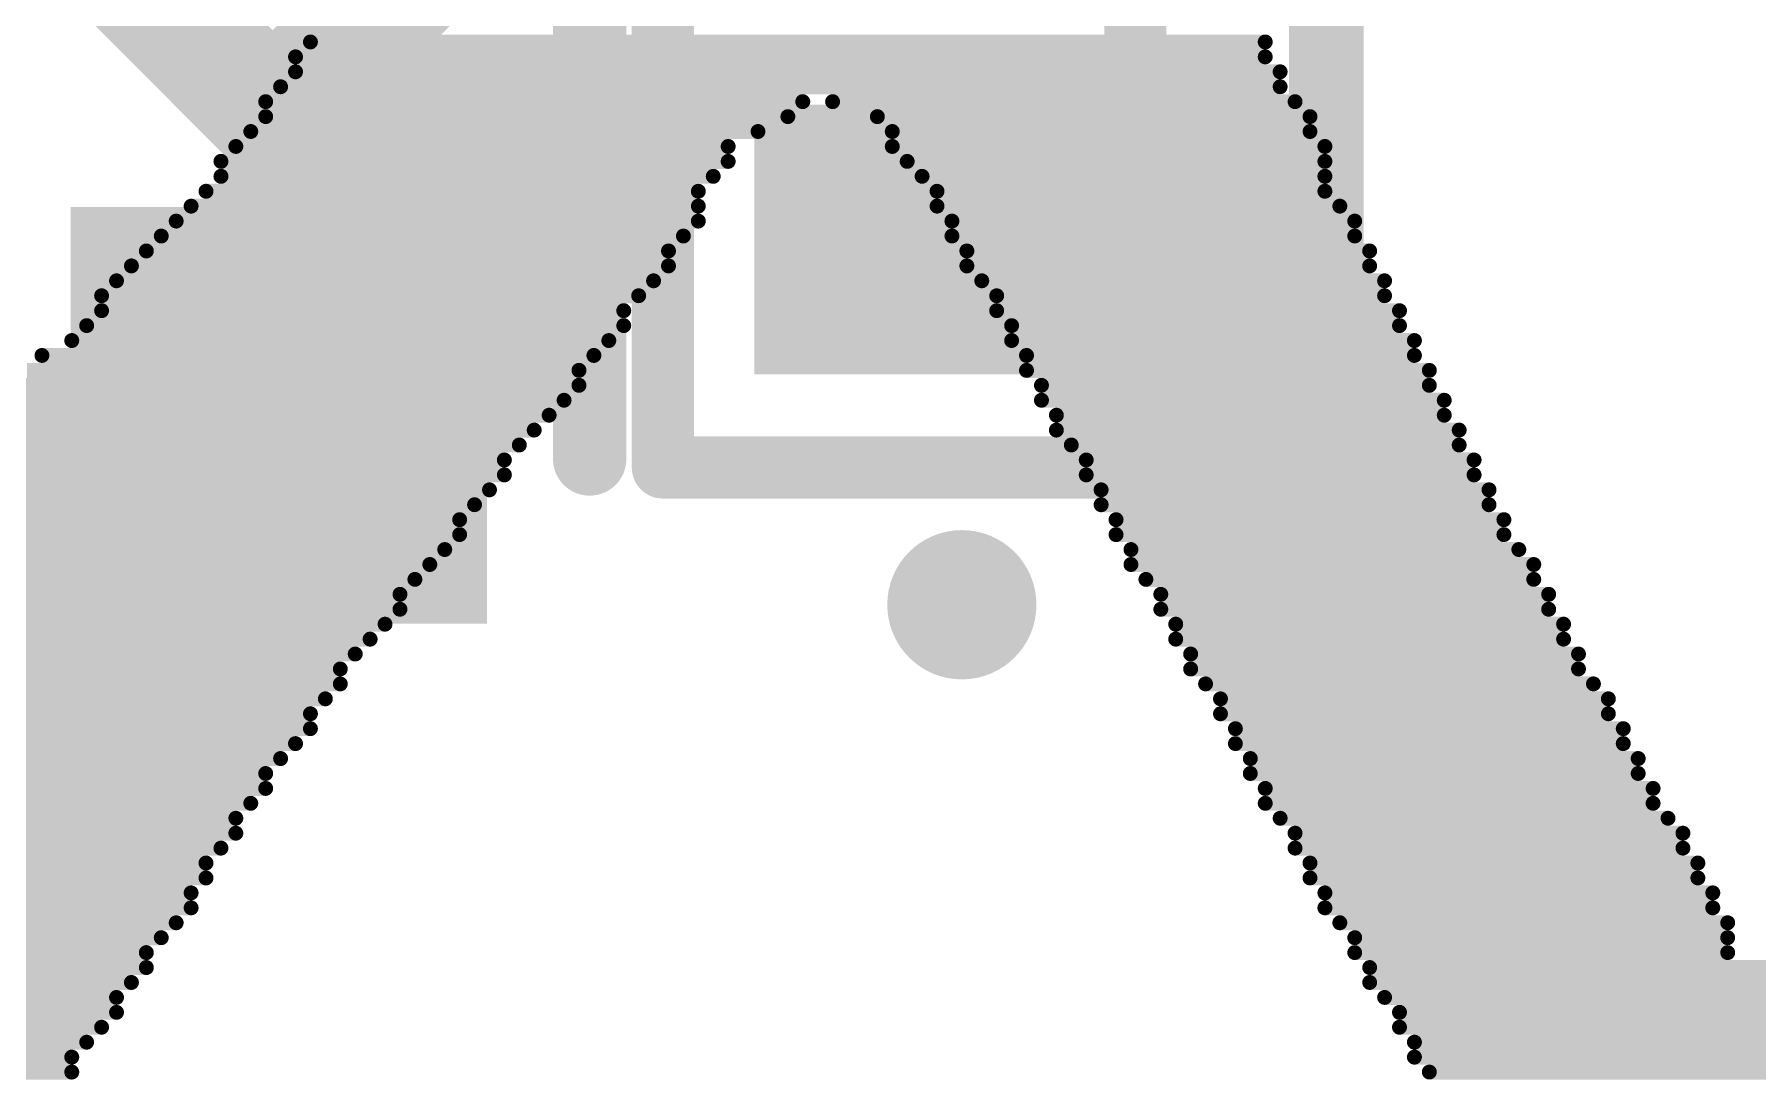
# Model space of a CAD drawing. Header units: millimetres. Extents: x -6 to 151, y -20 to 98.
# Drawn here: x 40.681 to 44.201, y 30.561 to 32.695 of the extents above; entities that cross this region are included whole.
import ezdxf

# ---------------------------------------------------------------- set-up
doc = ezdxf.new("R2010")
doc.units = ezdxf.units.MM
for name, color, linetype in [('BottomOverlay', 54, 'Continuous'), ('TopOverlay', 2, 'Continuous'), ('TopPaste', 8, 'Continuous'), ('TopSolder', 216, 'Continuous'), ('ViaHoleLayer', 16, 'Continuous')]:
    doc.layers.add(name, color=color, linetype=linetype)

# ---------------------------------------------------------------- blocks, each defined once
blk = doc.blocks.new('LED0603_134')
at = {"layer": 'TopPaste'}
for points in [[(0.4, 1.2), (0.4, 0.4), (-0.4, 0.4), (-0.4, 1.2)], [(-0.4, -1.2), (-0.4, -0.4), (0.4, -0.4), (0.4, -1.2)]]:
    blk.add_hatch(color=8, dxfattribs=at).paths.add_polyline_path(points)
at = {"layer": 'TopSolder'}
for points in [[(0.4254, 1.2254), (0.4254, 0.3746), (-0.4254, 0.3746), (-0.4254, 1.2254)], [(-0.4254, -1.2254), (-0.4254, -0.3746), (0.4254, -0.3746), (0.4254, -1.2254)]]:
    blk.add_hatch(color=216, dxfattribs=at).paths.add_polyline_path(points)
at = {"layer": 'TopOverlay'}
for points, const_width in [([(-0.635, 0.889), (-0.635, -0.889)], 0.15), ([(0.635, 0.889), (0.635, -0.889)], 0.15), ([(0.004, 0.1818), (-0.3556, -0.1778)], 0.25), ([(0.3556, -0.1524), (0.0214, 0.1818)], 0.25)]:
    blk.add_lwpolyline(points, dxfattribs=dict(at, const_width=const_width))
for points, const_width in [([(-0.6725, 0.889, 1), (-0.5975, 0.889, 1)], 0.075), ([(0.5975, 0.889, 1), (0.6725, 0.889, 1)], 0.075), ([(-0.0585, 0.1818, 1), (0.0665, 0.1818, 1)], 0.125), ([(-0.0411, 0.1818, 1), (0.0839, 0.1818, 1)], 0.125), ([(0.2931, -0.1524, 1), (0.4181, -0.1524, 1)], 0.125), ([(-0.4181, -0.1778, 1), (-0.2931, -0.1778, 1)], 0.125), ([(-0.6725, -0.889, 1), (-0.5975, -0.889, 1)], 0.075), ([(0.5975, -0.889, 1), (0.6725, -0.889, 1)], 0.075)]:
    blk.add_lwpolyline(points, format="xyb", close=True, dxfattribs=dict(at, const_width=const_width))
blk = doc.blocks.new('RES0402_175')
at = {"layer": 'TopPaste'}
for points in [[(-0.75, -0.27), (-0.75, 0.27), (-0.25, 0.27), (-0.25, -0.27)], [(0.25, -0.27), (0.25, 0.27), (0.75, 0.27), (0.75, -0.27)]]:
    blk.add_hatch(color=8, dxfattribs=at).paths.add_polyline_path(points)
at = {"layer": 'TopSolder'}
for points in [[(-0.7754, -0.2954), (-0.7754, 0.2954), (-0.2246, 0.2954), (-0.2246, -0.2954)], [(0.2246, -0.2954), (0.2246, 0.2954), (0.7754, 0.2954), (0.7754, -0.2954)]]:
    blk.add_hatch(color=216, dxfattribs=at).paths.add_polyline_path(points)
at = {"layer": 'TopOverlay', "const_width": 0.127}
for points in [[(0.9652, 0.4826), (-0.9652, 0.4826)], [(-0.9652, -0.4826), (-0.9652, 0.4826)], [(0.9652, -0.4826), (0.9652, 0.4826)], [(0.9652, -0.4826), (-0.9652, -0.4826)]]:
    blk.add_lwpolyline(points, dxfattribs=at)
at = {"layer": 'TopOverlay', "const_width": 0.0635}
for points in [[(-0.997, 0.4826, 1), (-0.9335, 0.4826, 1)], [(-0.997, 0.4826, 1), (-0.9335, 0.4826, 1)], [(0.9335, 0.4826, 1), (0.997, 0.4826, 1)], [(0.9335, 0.4826, 1), (0.997, 0.4826, 1)], [(-0.997, -0.4826, 1), (-0.9335, -0.4826, 1)], [(-0.997, -0.4826, 1), (-0.9335, -0.4826, 1)], [(0.9335, -0.4826, 1), (0.997, -0.4826, 1)], [(0.9335, -0.4826, 1), (0.997, -0.4826, 1)]]:
    blk.add_lwpolyline(points, format="xyb", close=True, dxfattribs=at)

msp = doc.modelspace()

# ---------------------------------------------------------------- hatches: boundary and pattern name
at = {"layer": 'ViaHoleLayer'}
h = msp.add_hatch(color=16, dxfattribs=at)
edge = h.paths.add_edge_path()
edge.add_arc((42.5754, 31.5306), 0.1524, 0, 360)

# ---------------------------------------------------------------- linework, layer by layer
at = {"layer": 'BottomOverlay', "const_width": 0.0305}
for points in [[(41.2445, 32.6796), (43.1952, 32.6796)], [(41.214, 32.6492), (43.1952, 32.6492)], [(41.1836, 32.5882), (43.2257, 32.5882)], [(41.214, 32.6187), (43.2257, 32.6187)], [(41.1531, 32.5577), (42.2504, 32.5577)], [(42.3113, 32.5577), (43.2562, 32.5577)], [(41.1531, 32.5272), (42.2199, 32.5272)], [(42.4028, 32.5272), (43.2867, 32.5272)], [(41.1226, 32.4968), (42.1589, 32.4968)], [(42.4332, 32.4968), (43.2867, 32.4968)], [(41.0921, 32.4663), (42.098, 32.4663)], [(42.4332, 32.4663), (43.3172, 32.4663)], [(41.0616, 32.4358), (42.098, 32.4358)], [(42.4637, 32.4358), (43.3172, 32.4358)], [(41.0312, 32.3748), (42.037, 32.3748)], [(41.0616, 32.4053), (42.0675, 32.4053)], [(42.4942, 32.4053), (43.3172, 32.4053)], [(42.5247, 32.3748), (43.3172, 32.3748)], [(41.0007, 32.3444), (42.037, 32.3444)], [(42.5247, 32.3444), (43.3476, 32.3444)], [(40.9702, 32.3139), (42.037, 32.3139)], [(42.5552, 32.3139), (43.3781, 32.3139)], [(40.9397, 32.2834), (42.0065, 32.2834)], [(42.5552, 32.2834), (43.3781, 32.2834)], [(40.9092, 32.2529), (41.976, 32.2529)], [(42.5856, 32.2529), (43.4086, 32.2529)], [(40.8788, 32.2224), (41.976, 32.2224)], [(42.5856, 32.2224), (43.4086, 32.2224)], [(40.8483, 32.192), (41.9456, 32.192)], [(42.6161, 32.192), (43.4391, 32.192)], [(40.8178, 32.1615), (41.9151, 32.1615)], [(40.8178, 32.131), (41.8846, 32.131)], [(42.6466, 32.1615), (43.4391, 32.1615)], [(42.6466, 32.131), (43.4696, 32.131)], [(40.7873, 32.1005), (41.8846, 32.1005)], [(42.6771, 32.1005), (43.4696, 32.1005)], [(40.7568, 32.07), (41.8541, 32.07)], [(42.6771, 32.07), (43.5, 32.07)], [(40.6959, 32.0396), (41.8236, 32.0396)], [(42.7076, 32.0396), (43.5, 32.0396)], [(40.6654, 32.0091), (41.7932, 32.0091)], [(42.7076, 32.0091), (43.5305, 32.0091)], [(40.6349, 31.9786), (41.7932, 31.9786)], [(42.738, 31.9786), (43.5305, 31.9786)], [(40.5435, 31.9176), (41.7322, 31.9176)], [(40.574, 31.9481), (41.7627, 31.9481)], [(42.738, 31.9481), (43.561, 31.9481)], [(42.7685, 31.9176), (43.561, 31.9176)], [(40.513, 31.8872), (41.7017, 31.8872)], [(42.7685, 31.8872), (43.5915, 31.8872)], [(40.4825, 31.8567), (41.6712, 31.8567)], [(42.799, 31.8567), (43.5915, 31.8567)], [(40.452, 31.8262), (41.6408, 31.8262)], [(42.8295, 31.8262), (43.622, 31.8262)], [(40.4216, 31.7957), (41.6408, 31.7957)], [(42.8295, 31.7957), (43.622, 31.7957)], [(40.3911, 31.7652), (41.6103, 31.7652)], [(42.86, 31.7652), (43.6524, 31.7652)], [(40.3606, 31.7043), (41.5493, 31.7043)], [(40.3911, 31.7348), (41.5798, 31.7348)], [(42.86, 31.7348), (43.6524, 31.7348)], [(42.8904, 31.7043), (43.6829, 31.7043)], [(40.3301, 31.6738), (41.5493, 31.6738)], [(42.8904, 31.6738), (43.6829, 31.6738)], [(40.2996, 31.6433), (41.5188, 31.6433)], [(42.9209, 31.6433), (43.7134, 31.6433)], [(40.2692, 31.6128), (41.4884, 31.6128)], [(42.9209, 31.6128), (43.7439, 31.6128)], [(40.2387, 31.5824), (41.4579, 31.5824)], [(42.9514, 31.5824), (43.7439, 31.5824)], [(40.2082, 31.5519), (41.4274, 31.5519)], [(42.9819, 31.5519), (43.7744, 31.5519)], [(40.1777, 31.5214), (41.4274, 31.5214)], [(42.9819, 31.5214), (43.7744, 31.5214)], [(40.0863, 31.4604), (41.3664, 31.4604)], [(40.1472, 31.4909), (41.3969, 31.4909)], [(43.0124, 31.4909), (43.8048, 31.4909)], [(43.0124, 31.4604), (43.8048, 31.4604)], [(40.0558, 31.43), (41.336, 31.43)], [(43.0428, 31.43), (43.8353, 31.43)], [(40.0253, 31.3995), (41.3055, 31.3995)], [(43.0428, 31.3995), (43.8353, 31.3995)], [(39.9948, 31.369), (41.3055, 31.369)], [(43.0733, 31.369), (43.8658, 31.369)], [(39.9644, 31.3385), (41.275, 31.3385)], [(43.1038, 31.3385), (43.8963, 31.3385)], [(39.9034, 31.308), (41.2445, 31.308)], [(43.1038, 31.308), (43.8963, 31.308)], [(39.8424, 31.2471), (41.214, 31.2471)], [(39.8729, 31.2776), (41.2445, 31.2776)], [(43.1343, 31.2776), (43.9268, 31.2776)], [(43.1343, 31.2471), (43.9268, 31.2471)], [(39.812, 31.2166), (41.1836, 31.2166)], [(43.1648, 31.2166), (43.9572, 31.2166)], [(39.7815, 31.1861), (41.1531, 31.1861)], [(43.1648, 31.1861), (43.9572, 31.1861)], [(39.751, 31.1556), (41.1531, 31.1556)], [(43.1952, 31.1556), (43.9877, 31.1556)], [(39.7205, 31.1252), (41.1226, 31.1252)], [(43.1952, 31.1252), (43.9877, 31.1252)], [(39.7205, 31.0947), (41.0921, 31.0947)], [(43.2257, 31.0947), (44.0182, 31.0947)], [(35.4838, 31.0642), (41.0921, 31.0642)], [(43.2562, 31.0642), (44.0487, 31.0642)], [(35.5143, 31.0337), (41.0616, 31.0337)], [(35.5143, 31.0032), (41.0312, 31.0032)], [(43.2562, 31.0337), (44.0487, 31.0337)], [(43.2867, 31.0032), (44.0792, 31.0032)], [(35.5143, 30.9728), (41.0312, 30.9728)], [(43.2867, 30.9728), (44.0792, 30.9728)], [(35.5143, 30.9423), (41.0007, 30.9423)], [(43.3172, 30.9423), (44.1096, 30.9423)], [(35.5448, 30.9118), (41.0007, 30.9118)], [(43.3172, 30.9118), (44.1096, 30.9118)], [(35.5448, 30.8813), (40.9702, 30.8813)], [(43.3476, 30.8813), (44.1401, 30.8813)], [(35.5448, 30.8508), (40.9397, 30.8508)], [(43.3781, 30.8508), (44.1401, 30.8508)], [(35.5752, 30.8204), (40.9092, 30.8204)], [(35.5752, 30.7899), (40.9092, 30.7899)], [(43.3781, 30.8204), (44.1401, 30.8204)], [(43.4086, 30.7899), (45.3898, 30.7899)], [(35.5752, 30.7594), (40.8788, 30.7594)], [(43.4086, 30.7594), (45.3898, 30.7594)], [(35.6057, 30.7289), (40.8483, 30.7289)], [(43.4391, 30.7289), (45.3593, 30.7289)], [(35.6057, 30.6984), (40.8483, 30.6984)], [(43.4696, 30.6984), (45.3593, 30.6984)], [(35.6057, 30.668), (40.8178, 30.668)], [(43.4696, 30.668), (45.3288, 30.668)], [(35.6362, 30.6375), (40.7873, 30.6375)], [(43.5, 30.6375), (45.3288, 30.6375)], [(35.6362, 30.607), (40.7568, 30.607)], [(43.5, 30.607), (45.2984, 30.607)], [(35.6362, 30.5765), (40.7568, 30.5765)], [(43.5305, 30.5765), (45.2984, 30.5765)]]:
    msp.add_lwpolyline(points, dxfattribs=at)
at = {"layer": 'BottomOverlay', "const_width": 0.0152}
for points in [[(41.2369, 32.6796, 1), (41.2521, 32.6796, 1)], [(43.1876, 32.6796, 1), (43.2029, 32.6796, 1)], [(41.2064, 32.6492, 1), (41.2217, 32.6492, 1)], [(43.1876, 32.6492, 1), (43.2029, 32.6492, 1)], [(41.1759, 32.5882, 1), (41.1912, 32.5882, 1)], [(41.2064, 32.6187, 1), (41.2217, 32.6187, 1)], [(43.2181, 32.6187, 1), (43.2333, 32.6187, 1)], [(43.2181, 32.5882, 1), (43.2333, 32.5882, 1)], [(41.1455, 32.5577, 1), (41.1607, 32.5577, 1)], [(42.2427, 32.5577, 1), (42.258, 32.5577, 1)], [(42.3037, 32.5577, 1), (42.3189, 32.5577, 1)], [(43.2486, 32.5577, 1), (43.2638, 32.5577, 1)], [(41.1455, 32.5272, 1), (41.1607, 32.5272, 1)], [(42.2123, 32.5272, 1), (42.2275, 32.5272, 1)], [(42.3951, 32.5272, 1), (42.4104, 32.5272, 1)], [(43.2791, 32.5272, 1), (43.2943, 32.5272, 1)], [(41.115, 32.4968, 1), (41.1302, 32.4968, 1)], [(42.1513, 32.4968, 1), (42.1665, 32.4968, 1)], [(42.4256, 32.4968, 1), (42.4409, 32.4968, 1)], [(43.2791, 32.4968, 1), (43.2943, 32.4968, 1)], [(41.0845, 32.4663, 1), (41.0997, 32.4663, 1)], [(42.0903, 32.4663, 1), (42.1056, 32.4663, 1)], [(42.4256, 32.4663, 1), (42.4409, 32.4663, 1)], [(43.3095, 32.4663, 1), (43.3248, 32.4663, 1)], [(41.054, 32.4358, 1), (41.0693, 32.4358, 1)], [(42.0903, 32.4358, 1), (42.1056, 32.4358, 1)], [(42.4561, 32.4358, 1), (42.4713, 32.4358, 1)], [(43.3095, 32.4358, 1), (43.3248, 32.4358, 1)], [(41.0235, 32.3748, 1), (41.0388, 32.3748, 1)], [(41.054, 32.4053, 1), (41.0693, 32.4053, 1)], [(42.0294, 32.3748, 1), (42.0446, 32.3748, 1)], [(42.0599, 32.4053, 1), (42.0751, 32.4053, 1)], [(42.4866, 32.4053, 1), (42.5018, 32.4053, 1)], [(42.5171, 32.3748, 1), (42.5323, 32.3748, 1)], [(43.3095, 32.4053, 1), (43.3248, 32.4053, 1)], [(43.3095, 32.3748, 1), (43.3248, 32.3748, 1)], [(40.9931, 32.3444, 1), (41.0083, 32.3444, 1)], [(42.0294, 32.3444, 1), (42.0446, 32.3444, 1)], [(42.5171, 32.3444, 1), (42.5323, 32.3444, 1)], [(43.34, 32.3444, 1), (43.3553, 32.3444, 1)], [(40.9626, 32.3139, 1), (40.9778, 32.3139, 1)], [(42.0294, 32.3139, 1), (42.0446, 32.3139, 1)], [(42.5475, 32.3139, 1), (42.5628, 32.3139, 1)], [(43.3705, 32.3139, 1), (43.3857, 32.3139, 1)], [(40.9321, 32.2834, 1), (40.9473, 32.2834, 1)], [(41.9989, 32.2834, 1), (42.0141, 32.2834, 1)], [(42.5475, 32.2834, 1), (42.5628, 32.2834, 1)], [(43.3705, 32.2834, 1), (43.3857, 32.2834, 1)], [(40.9016, 32.2529, 1), (40.9169, 32.2529, 1)], [(41.9684, 32.2529, 1), (41.9837, 32.2529, 1)], [(42.578, 32.2529, 1), (42.5933, 32.2529, 1)], [(43.401, 32.2529, 1), (43.4162, 32.2529, 1)], [(40.8711, 32.2224, 1), (40.8864, 32.2224, 1)], [(41.9684, 32.2224, 1), (41.9837, 32.2224, 1)], [(42.578, 32.2224, 1), (42.5933, 32.2224, 1)], [(43.401, 32.2224, 1), (43.4162, 32.2224, 1)], [(40.8407, 32.192, 1), (40.8559, 32.192, 1)], [(41.9379, 32.192, 1), (41.9532, 32.192, 1)], [(42.6085, 32.192, 1), (42.6237, 32.192, 1)], [(43.4315, 32.192, 1), (43.4467, 32.192, 1)], [(40.8102, 32.1615, 1), (40.8254, 32.1615, 1)], [(40.8102, 32.131, 1), (40.8254, 32.131, 1)], [(41.877, 32.131, 1), (41.8922, 32.131, 1)], [(41.9075, 32.1615, 1), (41.9227, 32.1615, 1)], [(42.639, 32.1615, 1), (42.6542, 32.1615, 1)], [(42.639, 32.131, 1), (42.6542, 32.131, 1)], [(43.4315, 32.1615, 1), (43.4467, 32.1615, 1)], [(43.4619, 32.131, 1), (43.4772, 32.131, 1)], [(40.7797, 32.1005, 1), (40.7949, 32.1005, 1)], [(41.877, 32.1005, 1), (41.8922, 32.1005, 1)], [(42.6695, 32.1005, 1), (42.6847, 32.1005, 1)], [(43.4619, 32.1005, 1), (43.4772, 32.1005, 1)], [(40.7492, 32.07, 1), (40.7645, 32.07, 1)], [(41.8465, 32.07, 1), (41.8617, 32.07, 1)], [(42.6695, 32.07, 1), (42.6847, 32.07, 1)], [(43.4924, 32.07, 1), (43.5077, 32.07, 1)], [(40.6883, 32.0396, 1), (40.7035, 32.0396, 1)], [(41.816, 32.0396, 1), (41.8313, 32.0396, 1)], [(42.6999, 32.0396, 1), (42.7152, 32.0396, 1)], [(43.4924, 32.0396, 1), (43.5077, 32.0396, 1)], [(41.7855, 32.0091, 1), (41.8008, 32.0091, 1)], [(42.6999, 32.0091, 1), (42.7152, 32.0091, 1)], [(43.5229, 32.0091, 1), (43.5381, 32.0091, 1)], [(41.7855, 31.9786, 1), (41.8008, 31.9786, 1)], [(42.7304, 31.9786, 1), (42.7457, 31.9786, 1)], [(43.5229, 31.9786, 1), (43.5381, 31.9786, 1)], [(41.7246, 31.9176, 1), (41.7398, 31.9176, 1)], [(41.7551, 31.9481, 1), (41.7703, 31.9481, 1)], [(42.7304, 31.9481, 1), (42.7457, 31.9481, 1)], [(42.7609, 31.9176, 1), (42.7761, 31.9176, 1)], [(43.5534, 31.9481, 1), (43.5686, 31.9481, 1)], [(43.5534, 31.9176, 1), (43.5686, 31.9176, 1)], [(41.6941, 31.8872, 1), (41.7093, 31.8872, 1)], [(42.7609, 31.8872, 1), (42.7761, 31.8872, 1)], [(43.5839, 31.8872, 1), (43.5991, 31.8872, 1)], [(41.6636, 31.8567, 1), (41.6789, 31.8567, 1)], [(42.7914, 31.8567, 1), (42.8066, 31.8567, 1)], [(43.5839, 31.8567, 1), (43.5991, 31.8567, 1)], [(41.6331, 31.8262, 1), (41.6484, 31.8262, 1)], [(42.8219, 31.8262, 1), (42.8371, 31.8262, 1)], [(43.6143, 31.8262, 1), (43.6296, 31.8262, 1)], [(41.6331, 31.7957, 1), (41.6484, 31.7957, 1)], [(42.8219, 31.7957, 1), (42.8371, 31.7957, 1)], [(43.6143, 31.7957, 1), (43.6296, 31.7957, 1)], [(41.6027, 31.7652, 1), (41.6179, 31.7652, 1)], [(42.8523, 31.7652, 1), (42.8676, 31.7652, 1)], [(43.6448, 31.7652, 1), (43.6601, 31.7652, 1)], [(41.5417, 31.7043, 1), (41.5569, 31.7043, 1)], [(41.5722, 31.7348, 1), (41.5874, 31.7348, 1)], [(42.8523, 31.7348, 1), (42.8676, 31.7348, 1)], [(42.8828, 31.7043, 1), (42.8981, 31.7043, 1)], [(43.6448, 31.7348, 1), (43.6601, 31.7348, 1)], [(43.6753, 31.7043, 1), (43.6905, 31.7043, 1)], [(41.5417, 31.6738, 1), (41.5569, 31.6738, 1)], [(42.8828, 31.6738, 1), (42.8981, 31.6738, 1)], [(43.6753, 31.6738, 1), (43.6905, 31.6738, 1)], [(41.5112, 31.6433, 1), (41.5265, 31.6433, 1)], [(42.9133, 31.6433, 1), (42.9285, 31.6433, 1)], [(43.7058, 31.6433, 1), (43.721, 31.6433, 1)], [(41.4807, 31.6128, 1), (41.496, 31.6128, 1)], [(42.9133, 31.6128, 1), (42.9285, 31.6128, 1)], [(43.7363, 31.6128, 1), (43.7515, 31.6128, 1)], [(41.4503, 31.5824, 1), (41.4655, 31.5824, 1)], [(42.9438, 31.5824, 1), (42.959, 31.5824, 1)], [(43.7363, 31.5824, 1), (43.7515, 31.5824, 1)], [(41.4198, 31.5519, 1), (41.435, 31.5519, 1)], [(42.9743, 31.5519, 1), (42.9895, 31.5519, 1)], [(43.7667, 31.5519, 1), (43.782, 31.5519, 1)], [(41.4198, 31.5214, 1), (41.435, 31.5214, 1)], [(42.9743, 31.5214, 1), (42.9895, 31.5214, 1)], [(43.7667, 31.5214, 1), (43.782, 31.5214, 1)], [(41.3588, 31.4604, 1), (41.3741, 31.4604, 1)], [(41.3893, 31.4909, 1), (41.4045, 31.4909, 1)], [(43.0047, 31.4909, 1), (43.02, 31.4909, 1)], [(43.0047, 31.4604, 1), (43.02, 31.4604, 1)], [(43.7972, 31.4909, 1), (43.8125, 31.4909, 1)], [(43.7972, 31.4604, 1), (43.8125, 31.4604, 1)], [(41.3283, 31.43, 1), (41.3436, 31.43, 1)], [(43.0352, 31.43, 1), (43.0505, 31.43, 1)], [(43.8277, 31.43, 1), (43.8429, 31.43, 1)], [(41.2979, 31.3995, 1), (41.3131, 31.3995, 1)], [(43.0352, 31.3995, 1), (43.0505, 31.3995, 1)], [(43.8277, 31.3995, 1), (43.8429, 31.3995, 1)], [(41.2979, 31.369, 1), (41.3131, 31.369, 1)], [(43.0657, 31.369, 1), (43.0809, 31.369, 1)], [(43.8582, 31.369, 1), (43.8734, 31.369, 1)], [(41.2674, 31.3385, 1), (41.2826, 31.3385, 1)], [(43.0962, 31.3385, 1), (43.1114, 31.3385, 1)], [(43.8887, 31.3385, 1), (43.9039, 31.3385, 1)], [(41.2369, 31.308, 1), (41.2521, 31.308, 1)], [(43.0962, 31.308, 1), (43.1114, 31.308, 1)], [(43.8887, 31.308, 1), (43.9039, 31.308, 1)], [(41.2064, 31.2471, 1), (41.2217, 31.2471, 1)], [(41.2369, 31.2776, 1), (41.2521, 31.2776, 1)], [(43.1267, 31.2776, 1), (43.1419, 31.2776, 1)], [(43.1267, 31.2471, 1), (43.1419, 31.2471, 1)], [(43.9191, 31.2776, 1), (43.9344, 31.2776, 1)], [(43.9191, 31.2471, 1), (43.9344, 31.2471, 1)], [(41.1759, 31.2166, 1), (41.1912, 31.2166, 1)], [(43.1571, 31.2166, 1), (43.1724, 31.2166, 1)], [(43.9496, 31.2166, 1), (43.9649, 31.2166, 1)], [(41.1455, 31.1861, 1), (41.1607, 31.1861, 1)], [(43.1571, 31.1861, 1), (43.1724, 31.1861, 1)], [(43.9496, 31.1861, 1), (43.9649, 31.1861, 1)], [(41.1455, 31.1556, 1), (41.1607, 31.1556, 1)], [(43.1876, 31.1556, 1), (43.2029, 31.1556, 1)], [(43.9801, 31.1556, 1), (43.9953, 31.1556, 1)], [(41.115, 31.1252, 1), (41.1302, 31.1252, 1)], [(43.1876, 31.1252, 1), (43.2029, 31.1252, 1)], [(43.9801, 31.1252, 1), (43.9953, 31.1252, 1)], [(41.0845, 31.0947, 1), (41.0997, 31.0947, 1)], [(43.2181, 31.0947, 1), (43.2333, 31.0947, 1)], [(44.0106, 31.0947, 1), (44.0258, 31.0947, 1)], [(41.0845, 31.0642, 1), (41.0997, 31.0642, 1)], [(43.2486, 31.0642, 1), (43.2638, 31.0642, 1)], [(44.0411, 31.0642, 1), (44.0563, 31.0642, 1)], [(41.0235, 31.0032, 1), (41.0388, 31.0032, 1)], [(41.054, 31.0337, 1), (41.0693, 31.0337, 1)], [(43.2486, 31.0337, 1), (43.2638, 31.0337, 1)], [(43.2791, 31.0032, 1), (43.2943, 31.0032, 1)], [(44.0411, 31.0337, 1), (44.0563, 31.0337, 1)], [(44.0715, 31.0032, 1), (44.0868, 31.0032, 1)], [(41.0235, 30.9728, 1), (41.0388, 30.9728, 1)], [(43.2791, 30.9728, 1), (43.2943, 30.9728, 1)], [(44.0715, 30.9728, 1), (44.0868, 30.9728, 1)], [(40.9931, 30.9423, 1), (41.0083, 30.9423, 1)], [(43.3095, 30.9423, 1), (43.3248, 30.9423, 1)], [(44.102, 30.9423, 1), (44.1173, 30.9423, 1)], [(40.9931, 30.9118, 1), (41.0083, 30.9118, 1)], [(43.3095, 30.9118, 1), (43.3248, 30.9118, 1)], [(44.102, 30.9118, 1), (44.1173, 30.9118, 1)], [(40.9626, 30.8813, 1), (40.9778, 30.8813, 1)], [(43.34, 30.8813, 1), (43.3553, 30.8813, 1)], [(44.1325, 30.8813, 1), (44.1477, 30.8813, 1)], [(40.9321, 30.8508, 1), (40.9473, 30.8508, 1)], [(43.3705, 30.8508, 1), (43.3857, 30.8508, 1)], [(44.1325, 30.8508, 1), (44.1477, 30.8508, 1)], [(40.9016, 30.8204, 1), (40.9169, 30.8204, 1)], [(40.9016, 30.7899, 1), (40.9169, 30.7899, 1)], [(43.3705, 30.8204, 1), (43.3857, 30.8204, 1)], [(43.401, 30.7899, 1), (43.4162, 30.7899, 1)], [(44.1325, 30.8204, 1), (44.1477, 30.8204, 1)], [(40.8711, 30.7594, 1), (40.8864, 30.7594, 1)], [(43.401, 30.7594, 1), (43.4162, 30.7594, 1)], [(40.8407, 30.7289, 1), (40.8559, 30.7289, 1)], [(43.4315, 30.7289, 1), (43.4467, 30.7289, 1)], [(40.8407, 30.6984, 1), (40.8559, 30.6984, 1)], [(43.4619, 30.6984, 1), (43.4772, 30.6984, 1)], [(40.8102, 30.668, 1), (40.8254, 30.668, 1)], [(43.4619, 30.668, 1), (43.4772, 30.668, 1)], [(40.7797, 30.6375, 1), (40.7949, 30.6375, 1)], [(43.4924, 30.6375, 1), (43.5077, 30.6375, 1)], [(40.7492, 30.607, 1), (40.7645, 30.607, 1)], [(43.4924, 30.607, 1), (43.5077, 30.607, 1)], [(40.7492, 30.5765, 1), (40.7645, 30.5765, 1)], [(43.5229, 30.5765, 1), (43.5381, 30.5765, 1)]]:
    msp.add_lwpolyline(points, format="xyb", close=True, dxfattribs=at)
at = {"layer": 'TopOverlay', "const_width": 0.1524}
msp.add_lwpolyline([(43.3203, 31.1261), (43.3203, 35.4441)], dxfattribs=at)
at = {"layer": 'TopOverlay', "const_width": 0.0762}
msp.add_lwpolyline([(43.2822, 31.1261, 1), (43.3584, 31.1261, 1)], format="xyb", close=True, dxfattribs=at)

# ---------------------------------------------------------------- block references
for name, p, rotation in [('LED0603_134', (41.18, 32.7173), 180), ('RES0402_175', (42.4471, 32.7761), 270)]:
    msp.add_blockref(name, p, dxfattribs=dict(rotation=rotation))

doc.saveas('drawing.dxf')
